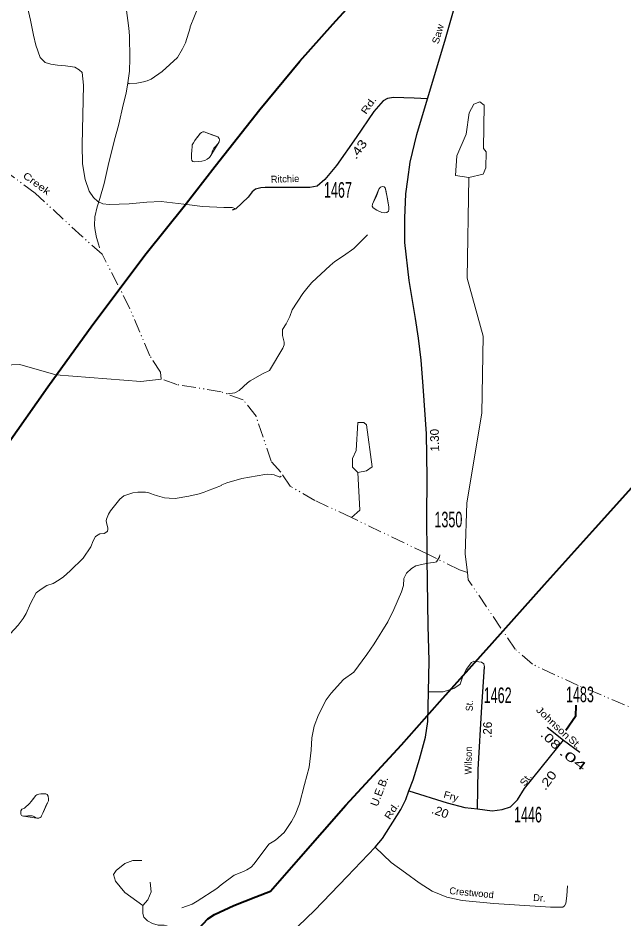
# Model space of a CAD drawing. Extents: x 449235 to 502391, y 194788 to 235774.
# Drawn here: x 458145 to 459885, y 200203 to 202792 of the extents above; entities that cross this region are included whole.
import ezdxf
from ezdxf.enums import TextEntityAlignment as Align

# ---------------------------------------------------------------- set-up
doc = ezdxf.new("R2010")
doc.units = 0
doc.header["$LTSCALE"] = 8
doc.linetypes.add('DASH_DOUBLE_DOT', pattern=[9.2, 5, -1.2, 0.3, -1.2, 0.3, -1.2])
for name, color, linetype, lineweight in [('10', 7, 'Continuous', 40), ('11', 7, 'Continuous', 13), ('17', 7, 'Continuous', 40), ('32', 7, 'Continuous', 25), ('35', 7, 'Continuous', 13), ('56', 7, 'Continuous', 40), ('59', 7, 'DASH_DOUBLE_DOT', 13), ('60', 7, 'Continuous', 13), ('62', 7, 'Continuous', 13), ('8', 7, 'Continuous', 25)]:
    doc.layers.add(name, color=color, linetype=linetype, lineweight=lineweight)
doc.layers.add('16', color=7, linetype='Continuous')
doc.layers.add('21', color=7, linetype='Continuous')

msp = doc.modelspace()

# ---------------------------------------------------------------- linework, layer by layer
at = {"layer": '11', "lineweight": 40}
msp.add_lwpolyline([(459747.093, 200817.869), (459745.496, 200784.858), (459718.358, 200744.925)], dxfattribs=at)
at = {"layer": '32'}
for points in [[(459321.015, 202560.427), (459370.526, 202725.995), (459401.469, 202832.777), (459466.112, 202992.674), (459502.462, 203056.103), (459539.957, 203115.851), (459574.865, 203165.282), (459633.362, 203244.245), (459658.073, 203272.291)], [(459321.015, 202560.427), (459282.019, 202562.25), (459222.95, 202563.746), (459205.817, 202560.981), (459193.548, 202554.458), (459166.814, 202523.221), (459115.732, 202449.049), (459058.979, 202368.892), (459026.073, 202327.959), (459003.79, 202308.769), (458982.438, 202305.479), (458934.868, 202305.585), (458854.238, 202305.365), (458841.621, 202303.962), (458827.135, 202300.222), (458817.323, 202292.742), (458805.933, 202277.151), (458770.595, 202244.122), (458759.38, 202239.915)], [(459266.814, 200570.975), (459279.747, 200603.256), (459297.72, 200662.726), (459315.143, 200725.195), (459321.979, 200770.801), (459323.88, 200856.083), (459325.863, 200945.097), (459322.793, 201045.681), (459319.934, 201238.471), (459319.835, 201252.312), (459318.725, 201355.601), (459320.026, 201471.813), (459317.724, 201597.376), (459308.241, 201734.069), (459302.669, 201808.53), (459294.498, 201872.065), (459286.253, 201928.892), (459268.455, 202038.242), (459255.535, 202147.555), (459255.352, 202217.028), (459258.291, 202287.109), (459263.809, 202327.862), (459271.293, 202378.333), (459290.158, 202457.852), (459321.015, 202560.427)], [(459464.012, 200519.84), (459466.522, 200633.06), (459477.064, 200812.709), (459484.205, 200927.956)], [(459663.941, 200754.705), (459710.953, 200717.183), (459758.561, 200682.043)], [(459464.012, 200519.84), (459506.722, 200514.145), (459535.454, 200517.469), (459558.907, 200525.108), (459578.842, 200545.652), (459599.67, 200577.814), (459671.082, 200667.153), (459710.953, 200717.183)], [(458768.626, 199994.5), (458830.532, 200055.036), (458902.462, 200137.537), (458995.946, 200227.505), (459090.134, 200324.714), (459170.471, 200409.586), (459191.895, 200434.601), (459243.605, 200517.371), (459258.78, 200546.853), (459266.814, 200570.975)], [(459266.814, 200570.975), (459376.993, 200537.33), (459427.389, 200523.14), (459464.012, 200519.84)]]:
    msp.add_lwpolyline(points, dxfattribs=at)
at = {"layer": '35'}
for points in [[(458770.595, 202244.122), (458759.38, 202247.394), (458735.666, 202247.695), (458674.118, 202250.278), (458637.262, 202255.413), (458555.721, 202264.62), (458514.821, 202262.822), (458463.557, 202258.184), (458406.866, 202256.643), (458388.611, 202258.719), (458374.041, 202265.051), (458361.47, 202276.832), (458348.901, 202294.712), (458337.859, 202327.809), (458330.002, 202373.65), (458329.023, 202427.891), (458332.918, 202599.747), (458328.583, 202635.758), (458320.816, 202643.783), (458308.086, 202650.687), (458281.333, 202654.764), (458258.19, 202656.39), (458239.35, 202659.697), (458222.377, 202664.858), (458207.953, 202678.506), (458196.302, 202714.665), (458189.429, 202742.798), (458180.974, 202786.212), (458167.776, 202839.418)], [(459323.88, 200856.083), (459365.866, 200856.104), (459396.084, 200865.489), (459414.319, 200877.481), (459421.092, 200898.336), (459431.512, 200920.235), (459446.621, 200940.569), (459453.915, 200943.697), (459475.276, 200941.09), (459482.049, 200936.398), (459484.205, 200927.956)], [(459170.471, 200409.586), (459215.997, 200365.81), (459257.951, 200335.435), (459297.074, 200307.343), (459333.908, 200282.996), (459375.708, 200265.93), (459420.641, 200256.058), (459510.729, 200247.288), (459673.97, 200236.8), (459709.285, 200236.881), (459714.236, 200240.44), (459717.98, 200247.684), (459720.801, 200269.584), (459723.025, 200298.205)], [(458500.593, 200371.213), (458474.812, 200371.213), (458451.274, 200362.239), (458426.615, 200342.048), (458418.769, 200330.831), (458424.373, 200311.762), (458451.274, 200279.232), (458502.852, 200241.72)], [(458502.852, 200241.72), (458517.406, 200257.92), (458527.494, 200281.476), (458524.131, 200308.397)], [(458663.137, 199889.503), (458628.39, 199919.79), (458608.214, 199939.98), (458599.247, 199957.927), (458600.368, 199991.579), (458602.61, 200132.914), (458603.731, 200151.983), (458599.247, 200167.687), (458584.676, 200180.026), (458564.5, 200185.634), (458547.687, 200185.634), (458530.874, 200190.121), (458516.302, 200197.973), (458506.215, 200208.068), (458502.852, 200219.285), (458502.852, 200241.72)]]:
    msp.add_lwpolyline(points, dxfattribs=at)
at = {"layer": '56'}
for points in [[(457207.246, 200182.975), (457300.445, 200331.378), (457380.643, 200461.137), (457444.521, 200567.986), (457477.722, 200623.49), (457602.342, 200826.884), (457700.678, 200988.053), (457795.521, 201121.175), (457897.145, 201260.931), (458010.063, 201419.366), (458111.188, 201561.571), (458230.389, 201732.139), (458359.468, 201911.656), (458512.756, 202115.143), (458622.306, 202251.75), (458711.341, 202366.082), (458839.552, 202529.759), (458953.968, 202668.708), (459048.392, 202775.063), (459147.072, 202883.773)], [(458664.09, 200175.861), (458690.142, 200203.514), (458709.239, 200215.998), (458764.531, 200241.902), (458827.736, 200267.037), (458870.015, 200282.774), (458950.181, 200374.719), (459086.207, 200529.76), (459246.331, 200703.284), (459356.257, 200828.296), (459506.49, 200995.249), (459656.164, 201164.714), (459803.312, 201326.85), (459950.435, 201490.817)]]:
    msp.add_lwpolyline(points, dxfattribs=at)
at = {"layer": '59'}
for points in [[(458555.688, 201754.781), (458553.562, 201774.844), (458523.688, 201821.453), (458465.156, 201959.703), (458386.531, 202113.391), (458328.906, 202164.562), (458193.594, 202289.36), (457940.312, 202476.562), (457928.094, 202501.828), (457934.188, 202567.719), (457919.281, 202589.047), (457838.5, 202625.672), (457763.812, 202713.235), (457749.5, 202761.547), (457722.375, 202808.125), (457649.812, 202885.625), (457617.812, 202939.312), (457550.469, 203016.688), (457502.906, 203050.672), (457414.531, 203095.485), (457394.719, 203125.891), (457373.375, 203202.36), (457348.688, 203243.891)], [(459102.483, 201356.628), (458996.979, 201406.16), (458926.644, 201446.568), (458899.188, 201486.719), (458871.781, 201518.297), (458828.188, 201648.235), (458791, 201695.031), (458727.906, 201718.297), (458601.094, 201738.86), (458555.688, 201754.781)], [(459435.656, 201198.766), (459412.781, 201206.235), (459319.835, 201252.312), (459102.483, 201356.628)], [(459972.406, 200787.75), (459954.719, 200790.094), (459753.371, 200874.218), (459622.309, 200934.89), (459572.639, 200978.142), (459437.781, 201177.703), (459435.656, 201198.766)]]:
    msp.add_lwpolyline(points, dxfattribs=at)
at = {"layer": '59', "linetype": 'Continuous'}
for points in [[(458555.688, 201754.781), (458497.156, 201747.969), (458253.312, 201766.875), (458149.688, 201797), (458103.969, 201794.922), (458037.219, 201756.25), (457890.312, 201783.219), (457804.969, 201845.969), (457735.156, 201913.406), (457712.906, 201964.891), (457690.656, 201990.344), (457625.125, 202021.672), (457507.156, 202113.094), (457446.812, 202144.344), (457427, 202169.75), (457417.562, 202225.969), (457409.938, 202231.11), (457407.812, 202252.188), (457306, 202393.297), (457252.062, 202501.438), (457186.531, 202679.844), (457154.219, 202733.531)], [(459435.656, 201198.766), (459428.938, 201251.938), (459433.812, 201398.906), (459476.5, 201657.172), (459480.156, 201878.219), (459434.75, 202044.203), (459439.625, 202334.281)], [(459102.483, 201356.628), (459125.927, 201377.484), (459120.188, 201486.266)]]:
    msp.add_lwpolyline(points, dxfattribs=at)
at = {"layer": '60'}
for points in [[(459439.625, 202334.281), (459401.531, 202340.031), (459405.188, 202396), (459431.688, 202458.485), (459440.25, 202519.344), (459453.344, 202545.094), (459471.312, 202551.735), (459483.812, 202541.485), (459481.688, 202417.469), (459489.312, 202407.297), (459488.406, 202361.281), (459480.469, 202343.453)], [(459120.188, 201486.266), (459105.25, 201501.594), (459105.562, 201526.578), (459116.219, 201549.391), (459120.188, 201630.344), (459137.875, 201629.985), (459145.5, 201622.828), (459161.344, 201502.469), (459145.781, 201490.766)]]:
    msp.add_lwpolyline(points, close=True, dxfattribs=at)
at = {"layer": '62'}
for points in [[(458363.844, 202997.735), (458368.5, 202986.516), (458375.562, 202971.75), (458385.594, 202954.516), (458399.344, 202939.625), (458425.5, 202902.578), (458438.406, 202875.531), (458447.812, 202855.86), (458450.125, 202848.516), (458455.719, 202821.594), (458463.469, 202762.688), (458465.25, 202741), (458465.906, 202676.422), (458465.25, 202639.875), (458460.5, 202606.438)], [(458460.5, 202606.438), (458463.969, 202602.735), (458485.938, 202604.766), (458505.531, 202608.656), (458515.312, 202611.516), (458527.594, 202616.766), (458558.469, 202638.735), (458602.375, 202678.719), (458616.938, 202704.031), (458625.781, 202720.922), (458638.75, 202764.547), (458638.812, 202766.985), (458664.281, 202828.031)], [(458460.5, 202606.438), (458454.969, 202576.703), (458447.031, 202542.75), (458433.844, 202486.938), (458420.781, 202438.453), (458403.656, 202368.719), (458391.75, 202317.156), (458380, 202273.516), (458372.25, 202249.297), (458365.656, 202220.781), (458364.594, 202195.828), (458366.156, 202181.172), (458370.062, 202161.61), (458376.375, 202139.547), (458378.656, 202132.203)], [(458746.531, 201712.235), (458767.312, 201715.5), (458779.594, 201721.36), (458803.781, 201744.062), (458811.812, 201750), (458846.844, 201769.688), (458867.188, 201779.422), (458905.531, 201843.281), (458907.438, 201848.11), (458908.75, 201852.969), (458908.875, 201860.266), (458904.375, 201879.844), (458904.656, 201896.906), (458914.719, 201913.766), (458925.312, 201934.656), (458931.688, 201953.453), (458962.625, 202000.594), (458977.594, 202019.812), (458988.781, 202031.781), (459040.875, 202081.172), (459054.469, 202092.688), (459079.156, 202109.281), (459108.781, 202130.047), (459147.906, 202168.906)], [(458900.094, 201475.406), (458897, 201473.031), (458880.656, 201479.438), (458872.156, 201480.812), (458860.594, 201481.031), (458853.25, 201480.562), (458787.438, 201469.406), (458744.344, 201456.406), (458729.594, 201450.594), (458729.562, 201448.766), (458689.062, 201433.078), (458679.25, 201429.61), (458664.531, 201425.016), (458635.156, 201418.25), (458596.031, 201411.672), (458578.969, 201412), (458565.594, 201413.469), (458544.969, 201418.735), (458532.844, 201422.61), (458528, 201425.141), (458520.75, 201427.719), (458511.031, 201429.719), (458489.094, 201429.531), (458474.406, 201427.375), (458448.688, 201419.328), (458436.938, 201409.688), (458410.094, 201376.188), (458405.062, 201366.531), (458398.688, 201352.031), (458398, 201347.172), (458399.656, 201337.391), (458403.125, 201327.578), (458403.062, 201322.703), (458401.75, 201317.86), (458399.875, 201315.453), (458391.875, 201310.735), (458379.656, 201309.75), (458374.75, 201307.406), (458367.312, 201302.062), (458360.406, 201290), (458353.594, 201272.578), (458332.062, 201239.969), (458294.844, 201203.5), (458275.031, 201186.812), (458262.688, 201177.922), (458245.438, 201167.266), (458227.656, 201161.61), (458211, 201150.86), (458196.781, 201140.062), (458181, 201110), (458168.281, 201081), (458159.5, 201066.547), (458145.125, 201047.312), (458110.938, 201010.188)], [(459356.188, 201249.344), (459355.469, 201243.875), (459346.062, 201229.438), (459338.719, 201227.141), (459328.938, 201226.11), (459316.719, 201225.11), (459287.344, 201217.75), (459275.031, 201210.672), (459260.156, 201196.938), (459252.562, 201181.235), (459252.188, 201161.75), (459245.781, 201143.594), (459224.125, 201092.828), (459206.406, 201056.61), (459167.5, 200993.985), (459146.812, 200962.688), (459109.344, 200912.219), (459079.094, 200890.86), (459044.25, 200851.922), (459029.281, 200833.312), (459007.781, 200789.86), (458995, 200757.203), (458988.031, 200723.219), (458987.031, 200687.891), (458980.688, 200639.281), (458967.781, 200589.156), (458953.188, 200534.406), (458940.406, 200502.36), (458930.312, 200483.047), (458919.031, 200466.203), (458909.031, 200451.766), (458884.469, 200429.891), (458865.25, 200418.172), (458822.688, 200362.016), (458813.969, 200352.422), (458802.25, 200344.11), (458792.406, 200339.422), (458765.219, 200329.344), (458728.344, 200301.641), (458715.969, 200290.906), (458659.219, 200254.203), (458644.438, 200245.953), (458615, 200235.547)]]:
    msp.add_lwpolyline(points, dxfattribs=at)
for points in [[(458654.812, 202443.641), (458662.656, 202453.562), (458667.5, 202460.172), (458671.594, 202463.672), (458675.875, 202464.922), (458679.25, 202464.86), (458684.125, 202462.953), (458704.156, 202455.578), (458718.188, 202450.797), (458722.344, 202445.781), (458723.156, 202441.735), (458722.594, 202436.594), (458719.344, 202431.516), (458711.562, 202423.391), (458707.406, 202417.875), (458703.25, 202410.578), (458701.062, 202403.672), (458698.469, 202397.235), (458694.344, 202391.719), (458688.188, 202386.469), (458681.375, 202382.812), (458672.812, 202381.203), (458662.25, 202379.86), (458652.844, 202378.938), (458646.562, 202379.75), (458644.156, 202382.938), (458643.156, 202388.328), (458643.406, 202400.422), (458643.656, 202412.969), (458644.531, 202421.906), (458645.312, 202427.485), (458648.781, 202433.688), (458652.5, 202440.11)], [(458654.812, 202443.641), (458667.5, 202460.172), (458671.594, 202463.672), (458675.875, 202464.922), (458679.25, 202464.86), (458718.188, 202450.797), (458722.344, 202445.781), (458723.156, 202441.735), (458722.594, 202436.594), (458698.469, 202397.235), (458694.344, 202391.719), (458688.188, 202386.469), (458681.375, 202382.812), (458672.812, 202381.203), (458662.25, 202379.86), (458652.844, 202378.938), (458646.562, 202379.75), (458644.156, 202382.938), (458643.156, 202388.328), (458643.406, 202400.422), (458643.656, 202412.969), (458644.531, 202421.906), (458645.312, 202427.485), (458648.781, 202433.688), (458652.5, 202440.11)], [(459204.188, 202282.125), (459205.719, 202272.594), (459207.875, 202260.453), (459209.219, 202249.36), (459209.406, 202240.891), (459208.625, 202237.281), (459203.531, 202233.75), (459197.625, 202232.328), (459189.688, 202233.36), (459175.312, 202240.406), (459164.562, 202246.344), (459161.719, 202251.578), (459162.531, 202257.61), (459164.875, 202262.406), (459171.906, 202276.25), (459176.25, 202286.531), (459181.219, 202300.25), (459185.469, 202306.203), (459191.219, 202307.985), (459196.219, 202307.188), (459199.438, 202304.188), (459200.875, 202297.406)], [(459204.188, 202282.125), (459207.875, 202260.453), (459209.219, 202249.36), (459209.406, 202240.891), (459208.625, 202237.281), (459203.531, 202233.75), (459197.625, 202232.328), (459189.688, 202233.36), (459175.312, 202240.406), (459164.562, 202246.344), (459161.719, 202251.578), (459162.531, 202257.61), (459181.219, 202300.25), (459185.469, 202306.203), (459191.219, 202307.985), (459196.219, 202307.188), (459199.438, 202304.188)], [(458182.156, 200540.703), (458190.312, 200550.562), (458195.469, 200557.969), (458199.281, 200559.985), (458204.344, 200561.969), (458210.625, 200563.078), (458218.156, 200562.922), (458224.844, 200562.36), (458228.562, 200560.61), (458231.406, 200555.953), (458232.5, 200548.406), (458231.969, 200542.985), (458229.344, 200536.766), (458225, 200528.5), (458221.906, 200521.047), (458218.844, 200514.422), (458216.188, 200506.953), (458212.688, 200499.922), (458210.938, 200496.61), (458208.406, 200494.578), (458204.188, 200493), (458198.75, 200493.11), (458195.438, 200494.438), (458191.719, 200496.188), (458188.406, 200498.344), (458185.094, 200499.672), (458179.656, 200499.781), (458172.531, 200499.094), (458165.844, 200498.828), (458160.812, 200498.516), (458156.656, 200499.438), (458154.562, 200500.328), (458152.562, 200504.125), (458152.75, 200513.735), (458155.344, 200518.281), (458162.969, 200521.875), (458168.062, 200525.953), (458174.031, 200531.266), (458177.438, 200534.953)], [(458182.156, 200540.703), (458195.469, 200557.969), (458199.281, 200559.985), (458204.344, 200561.969), (458210.625, 200563.078), (458218.156, 200562.922), (458224.844, 200562.36), (458228.562, 200560.61), (458231.406, 200555.953), (458232.5, 200548.406), (458231.969, 200542.985), (458229.344, 200536.766), (458216.188, 200506.953), (458212.688, 200499.922), (458210.938, 200496.61), (458208.406, 200494.578), (458204.188, 200493), (458198.75, 200493.11), (458160.812, 200498.516), (458156.656, 200499.438), (458154.562, 200500.328), (458152.562, 200504.125), (458152.75, 200513.735), (458155.344, 200518.281), (458162.969, 200521.875), (458168.062, 200525.953), (458174.031, 200531.266), (458177.438, 200534.953)]]:
    msp.add_lwpolyline(points, close=True, dxfattribs=at)

# ---------------------------------------------------------------- texts
at = {"layer": '10'}
for s, rotation, p in [('Crestwood', 354.44, (459446.269, 200268.634)), ('Dr.', 356.324, (459641.392, 200253.924))]:
    msp.add_text(s, height=20, rotation=rotation, dxfattribs=at).set_placement(p, align=Align.CENTER)
at = {"layer": '11'}
for s, rotation, width, p in [('Saw', 73.84, 1.1, (459360.022, 202743.64)), ('Rd.', 54.701, 1.3, (459159.615, 202535.766)), ('St.', 88.935, 0.95, (459450.86, 200815.589)), ('Johnson', 316.351, 1.2, (459674.8, 200759.874)), ('St.', 316.351, 1.2, (459737.1, 200703.904)), ('St.', 53.569, 1.1, (459610.65, 200597.391)), ('Fry', 344.274, 1.1, (459385.643, 200546.564)), ('Rd.', 56.806, 1.25, (459226.387, 200508.603))]:
    msp.add_text(s, height=20, rotation=rotation, dxfattribs=dict(at, width=width)).set_placement(p, align=Align.CENTER)
for s, rotation, p in [('Ritchie', 1.688, (458911.836, 202319.913)), ('Wilson', 88.935, (459447.935, 200658.261))]:
    msp.add_text(s, height=20, rotation=rotation, dxfattribs=at).set_placement(p, align=Align.CENTER)
at = {"layer": '16'}
msp.add_text('U.E.B.', height=23, rotation=69.284, dxfattribs=at).set_placement((459192.959, 200566.064), align=Align.CENTER)
at = {"layer": '17'}
for s, rotation, width, p in [('.43', 54.701, 1.25, (459132.235, 202408.023)), ('.08', 316.351, 1.35, (459665.868, 200709.243)), ('.04', 323.568, 1.85, (459730.937, 200652.716)), ('.20', 53.569, 1.25, (459676.273, 200594.027)), ('.20', 340.069, 1.05, (459352.971, 200499.561))]:
    msp.add_text(s, height=25, rotation=rotation, dxfattribs=dict(at, width=width)).set_placement(p, align=Align.CENTER)
for s, rotation, p in [('1.30', 91.265, (459353.547, 201579.216)), ('.26', 88.935, (459505.206, 200746.513))]:
    msp.add_text(s, height=25, rotation=rotation, dxfattribs=at).set_placement(p, align=Align.CENTER)
at = {"layer": '21', "width": 1.25}
msp.add_text('Creek', height=20, rotation=323.531, dxfattribs=at).set_placement((458192.653, 202308.708), align=Align.CENTER)
at = {"layer": '8', "width": 0.6}
for s, p in [('1467', (459063.353, 202275.866)), ('1350', (459380.625, 201328.604)), ('1483', (459758.301, 200826.039)), ('1462', (459522.099, 200823.581)), ('1446', (459609.207, 200480.573))]:
    msp.add_text(s, height=45, dxfattribs=at).set_placement(p, align=Align.CENTER)

doc.saveas('drawing.dxf')
